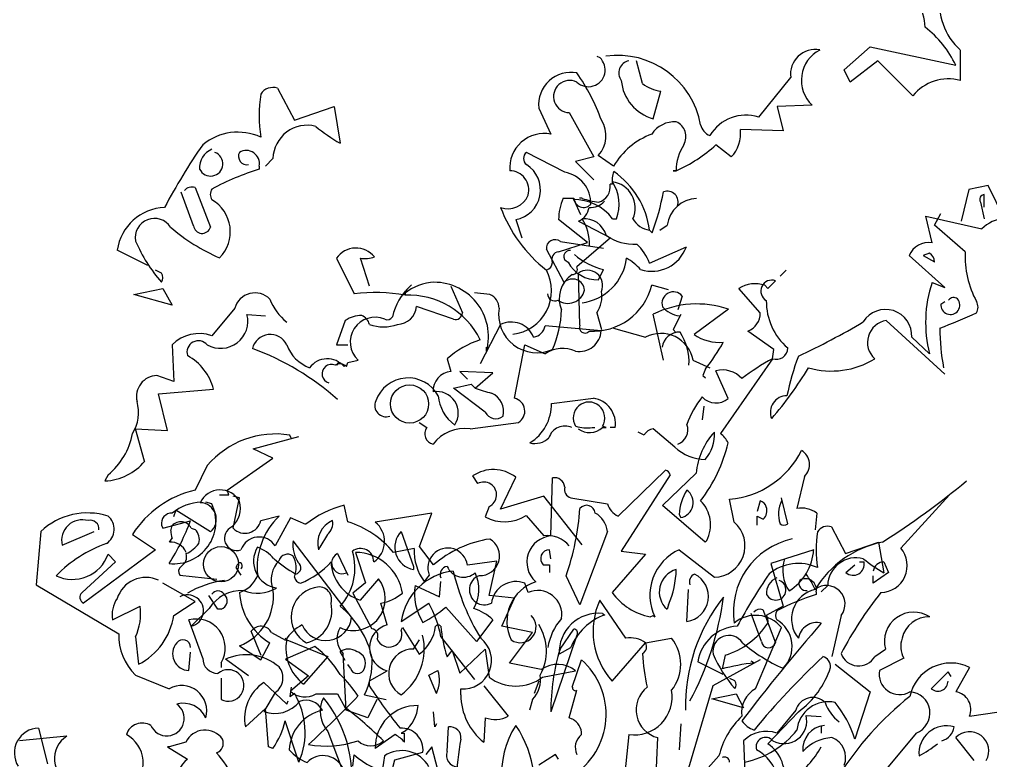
# Model space of a CAD drawing. Header units: millimetres. Extents: x 0 to 25200, y 0 to 17820.
# Drawn here: x 7180 to 7712, y 3966 to 4371 of the extents above; entities that cross this region are included whole.
import ezdxf

# ---------------------------------------------------------------- set-up
doc = ezdxf.new("R2010")
doc.units = ezdxf.units.MM
doc.header["$LTSCALE"] = 100
doc.header["$MEASUREMENT"] = 0
doc.layers.add('CO-TREE', color=251, linetype='Continuous')

# ---------------------------------------------------------------- blocks, each defined once
blk = doc.blocks.new('T-132')
at = {"layer": 'CO-TREE'}
for p, q in [((337.09, 1456.28), (351.31, 1468.83)), ((351.31, 1468.83), (398.16, 1458.79)), ((201.59, 1463.81), (203.26, 1462.97)), ((400.67, 1467.15), (400.67, 1450.43)), ((226.68, 1448.75), (223.34, 1461.3)), ((355.5, 1461.3), (340.44, 1449.59)), ((374.74, 1442.06), (355.5, 1461.3)), ((290.25, 1430.35), (307.82, 1452.1)), ((340.44, 1449.59), (337.09, 1456.28)), ((26.77, 1446.24), (35.97, 1428.68)), ((232.54, 1429.51), (236.72, 1444.57)), ((35.97, 1428.68), (57.72, 1436.21)), ((57.72, 1436.21), (61.06, 1416.13)), ((319.53, 1437.04), (300.29, 1436.21)), ((300.29, 1436.21), (303.64, 1422.82)), ((169.8, 1435.37), (176.49, 1421.15)), ((186.53, 1432.86), (199.91, 1408.6)), ((303.64, 1422.82), (280.21, 1423.66)), ((275.2, 1408.6), (266.83, 1415.29)), ((184.02, 1400.24), (163.11, 1411.11)), ((210.79, 1403.58), (202.42, 1409.44)), ((24.26, 1407.77), (20.08, 1403.58)), ((199.91, 1408.6), (189.88, 1406.09)), ((189.88, 1406.09), (199.91, 1396.06)), ((16.73, 1403.58), (16.73, 1401.91)), ((245.08, 1401.07), (243.41, 1401.07)), ((243.41, 1401.07), (245.08, 1401.07)), ((210.24, 1393.63), (208.84, 1393.63)), ((-19.24, 1370.96), (-25.93, 1389.36)), ((-18.4, 1391.87), (-10.04, 1370.13)), ((405.41, 1390.84), (401.23, 1373.41)), ((415.87, 1392.93), (405.41, 1390.84)), ((424.93, 1374.81), (415.87, 1392.93)), ((183.19, 1386.02), (189.04, 1386.02)), ((189.33, 1384.57), (188.63, 1385.26)), ((192.81, 1376.9), (189.33, 1384.57)), ((193.51, 1385.96), (192.11, 1385.96)), ((411.68, 1383.87), (413.78, 1374.81)), ((413.78, 1381.08), (413.78, 1388.05)), ((386.59, 1371.32), (390.08, 1377.59)), ((157.25, 1374.31), (160.6, 1364.27)), ((196.57, 1361.76), (180.68, 1374.31)), ((191.55, 1373.47), (209.12, 1364.27)), ((210.24, 1374.81), (212.33, 1374.81)), ((385.2, 1361.56), (381.71, 1376.2)), ((381.71, 1376.2), (412.38, 1369.23)), ((231.85, 1367.14), (230.45, 1368.53)), ((236.03, 1368.53), (240.21, 1371.32)), ((403.32, 1356.68), (386.59, 1371.32)), ((180.68, 1356.74), (196.57, 1361.76)), ((181.66, 1362.26), (205.36, 1358.77)), ((209.12, 1364.27), (190.71, 1348.38)), ((-44.33, 1349.21), (-61.06, 1357.58)), ((183.75, 1339.95), (173.99, 1358.08)), ((230.45, 1350.41), (250.67, 1359.47)), ((58.98, 1353.2), (68.74, 1333.68)), ((77.1, 1337.86), (72.22, 1353.2)), ((392.17, 1337.17), (372.65, 1354.59)), ((383.8, 1355.99), (380.32, 1354.59)), ((380.32, 1354.59), (386.59, 1351.11)), ((-36.8, 1345.03), (-40.15, 1346.7)), ((202.57, 1341.35), (205.36, 1346.92)), ((305.31, 1346.7), (301.96, 1343.36)), ((192.39, 1316.59), (191.55, 1345.03)), ((295.27, 1336.67), (299.45, 1340.85)), ((-51.86, 1333.32), (-35.97, 1336.67)), ((-35.97, 1336.67), (-30.95, 1327.47)), ((96.62, 1335.07), (94.53, 1332.29)), ((96.62, 1335.07), (96.62, 1332.98)), ((96.62, 1332.98), (96.62, 1335.07)), ((99.41, 1337.86), (100.1, 1338.56)), ((121.71, 1337.86), (127.98, 1323.22)), ((240.9, 1335.83), (231.7, 1338.34)), ((291.09, 1323.28), (279.38, 1336.67)), ((293.6, 1338.34), (295.27, 1336.67)), ((385.2, 1339.95), (392.17, 1337.17)), ((-30.95, 1327.47), (-51.86, 1333.32)), ((143.04, 1333.32), (134.67, 1334.16)), ((248.43, 1332.48), (245.92, 1324.96)), ((3.35, 1325.79), (-9.2, 1310.74)), ((123.11, 1319.74), (102.89, 1326.71)), ((273.67, 1325.32), (254.85, 1311.37)), ((390.08, 1328.1), (392.17, 1329.5)), ((10.04, 1322.45), (20.08, 1321.61)), ((63.86, 1319.04), (58.98, 1305.8)), ((201.59, 1323.28), (204.1, 1314.08)), ((238.12, 1297.43), (232.54, 1322.53)), ((247.59, 1322.45), (243.41, 1314.08)), ((392.17, 1289.77), (360.1, 1319.04)), ((148.9, 1316.95), (137.74, 1295.34)), ((203.96, 1313.47), (173.29, 1316.25)), ((210.79, 1314.92), (228.35, 1309.9)), ((243.41, 1314.08), (245.08, 1312.41)), ((298.62, 1303.21), (284.4, 1313.25)), ((374.04, 1309.98), (383.8, 1300.92)), ((-30.95, 1305.72), (-30.11, 1285.64)), ((58.98, 1305.8), (65.25, 1305.8)), ((141.23, 1302.31), (141.23, 1304.4)), ((156.56, 1276.52), (162.14, 1305.8)), ((162.14, 1305.8), (173.29, 1300.92)), ((297.78, 1298.19), (298.62, 1303.21)), ((119.62, 1298.13), (121.71, 1291.16)), ((297.78, 1298.19), (269.34, 1257.2)), ((60.37, 1296.04), (58.98, 1294.65)), ((58.98, 1294.65), (60.37, 1296.04)), ((63.16, 1293.95), (63.86, 1294.65)), ((64.55, 1293.95), (65.25, 1296.04)), ((65.25, 1296.04), (70.83, 1297.43)), ((254.28, 1297.35), (263.49, 1293.17)), ((261.12, 1292.55), (259.73, 1289.07)), ((-30.11, 1285.64), (-39.31, 1288.99)), ((144.71, 1290.46), (126.59, 1291.16)), ((126.59, 1291.16), (130.77, 1286.98)), ((134.96, 1282.1), (144.71, 1290.46)), ((259.73, 1289.07), (261.12, 1287.68)), ((273.52, 1276.44), (266.83, 1291.5)), ((123.11, 1282.1), (132.86, 1284.19)), ((140.53, 1268.85), (123.11, 1282.1)), ((132.86, 1284.19), (134.96, 1282.1)), ((-38.48, 1278.95), (-8.36, 1281.46)), ((-33.46, 1258.88), (-38.48, 1278.95)), ((176.78, 1273.73), (199.78, 1276.52)), ((260.14, 1272.26), (259.3, 1264.73)), ((104.29, 1263.28), (108.47, 1260.49)), ((132.17, 1259.79), (158.66, 1263.28)), ((199.08, 1260.49), (200.48, 1260.49)), ((206.75, 1260.49), (204.66, 1261.19)), ((204.66, 1260.49), (206.75, 1260.49)), ((211.63, 1260.49), (208.84, 1260.49)), ((-46.01, 1242.15), (-51.02, 1259.71)), ((-51.02, 1259.71), (-33.46, 1258.88)), ((13.38, 1248.84), (38.48, 1255.53)), ((34.29, 1254.69), (33.46, 1256.37)), ((227.52, 1256.37), (224.17, 1258.04)), ((244.25, 1249.67), (232.54, 1259.71)), ((24.26, 1243.82), (13.38, 1248.84)), ((-11.71, 1239.64), (-18.4, 1226.25)), ((-0.84, 1226.25), (24.26, 1243.82)), ((-66.08, 1234.62), (-67.75, 1231.27)), ((133.56, 1234), (136.35, 1229.82)), ((213.3, 1212.03), (239.23, 1237.13)), ((241.74, 1234.62), (214.97, 1192.79)), ((237.56, 1217.89), (255.96, 1235.45)), ((148.9, 1215.88), (157.26, 1233.31)), ((176.49, 1201.16), (177.33, 1232.95)), ((315.35, 1233.78), (311.16, 1216.22)), ((-5.02, 1223.74), (0, 1223.74)), ((0, 1223.74), (-0.84, 1226.25)), ((394.81, 1223.74), (368.04, 1194.47)), ((-9.2, 1218.73), (-12.55, 1219.56)), ((5.86, 1222.07), (2.51, 1222.91)), ((2.51, 1205.34), (5.86, 1222.07)), ((65.25, 1208.91), (63.16, 1217.97)), ((172.6, 1222.85), (148.9, 1215.88)), ((193.51, 1196.36), (172.6, 1222.85)), ((187.37, 1222.07), (207.44, 1218.73)), ((276.87, 1208.69), (274.36, 1221.23)), ((291.09, 1220.4), (289.42, 1214.54)), ((306.15, 1207.85), (302.8, 1222.07)), ((-28.85, 1215.18), (-30.25, 1211.7)), ((-10.03, 1203.33), (-28.85, 1215.18)), ((111.25, 1213.71), (80.3, 1208.69)), ((104.56, 1195.3), (111.25, 1213.71)), ((142.62, 1217.27), (140.53, 1211.7)), ((260.98, 1197.81), (237.56, 1217.89)), ((246.76, 1212.87), (247.59, 1211.2)), ((322.04, 1213.71), (321.2, 1204.51)), ((-35.97, 1205.34), (-20.91, 1209.52)), ((27.6, 1212.03), (17.57, 1209.52)), ((33.88, 1211), (25.52, 1195.66)), ((42.25, 1207.51), (33.88, 1211)), ((162.84, 1212.39), (172.6, 1201.24)), ((289.42, 1207.01), (289.42, 1212.03)), ((289.42, 1212.03), (292.76, 1210.36)), ((-102.88, 1203.67), (-105.39, 1174.39)), ((-91.17, 1196.14), (-73.61, 1203.67)), ((-52.7, 1202), (-40.15, 1193.63)), ((-36.8, 1207.01), (-35.97, 1205.34)), ((-31.64, 1204.03), (-30.94, 1206.82)), ((-20.49, 1205.42), (-18.4, 1204.73)), ((94.52, 1203.67), (101.21, 1184.43)), ((207.44, 1203.67), (192.39, 1163.52)), ((330.13, 1206.12), (337.8, 1191.48)), ((-32.34, 1197.76), (-30.94, 1199.85)), ((67.34, 1156.63), (35.28, 1198.45)), ((54.1, 1201.94), (49.92, 1194.97)), ((261.81, 1198.65), (260.98, 1197.81)), ((337.8, 1191.48), (355.92, 1197.76)), ((355.92, 1197.76), (358.71, 1181.03)), ((-40.15, 1193.63), (-79.46, 1164.36)), ((49.92, 1194.97), (49.22, 1193.57)), ((59.67, 1191.48), (65.25, 1179.63)), ((69.43, 1192.18), (75.01, 1175.45)), ((101.5, 1194.27), (90.34, 1192.18)), ((112.09, 1185.27), (104.56, 1195.3)), ((176.49, 1188.61), (175.66, 1193.63)), ((214.97, 1192.79), (228.35, 1191.12)), ((246.76, 1193.63), (265.99, 1178.58)), ((320.37, 1193.63), (296.94, 1186.1)), ((-80.3, 1170.21), (-61.9, 1186.94)), ((-61.9, 1186.94), (-66.08, 1191.12)), ((146.81, 1187.3), (130.77, 1185.21)), ((142.62, 1168.48), (146.81, 1187.3)), ((228.35, 1191.12), (209.95, 1170.21)), ((296.94, 1186.1), (303.64, 1162.68)), ((345.46, 1186.94), (347.97, 1186.94)), ((358.84, 1186.94), (361.35, 1181.08)), ((3.91, 1183.81), (6.7, 1179.63)), ((101.21, 1184.43), (101.21, 1182.76)), ((172.31, 1185.27), (175.66, 1185.27)), ((175.66, 1185.27), (175.66, 1181.08)), ((337.93, 1181.08), (342.95, 1185.27)), ((361.35, 1181.08), (352.99, 1175.23)), ((-26.76, 1179.63), (-6.55, 1177.54)), ((75.01, 1175.45), (68.04, 1169.87)), ((81.97, 1177.74), (71.94, 1166.03)), ((109.86, 1179.63), (107.07, 1176.15)), ((115.44, 1167.78), (116.13, 1176.15)), ((192.39, 1163.52), (184.86, 1179.41)), ((352.99, 1175.23), (352.99, 1179.41)), ((-105.39, 1174.39), (-60.23, 1147.63)), ((-18.4, 1165.19), (-35.97, 1175.23)), ((102.19, 1174.06), (115.44, 1167.78)), ((163.95, 1170.21), (162.27, 1175.23)), ((250.94, 1154.32), (251.78, 1171.88)), ((321.77, 1170.57), (321.77, 1169.18)), ((328.04, 1174.06), (324.55, 1170.57)), ((-30.11, 1157.66), (-18.4, 1165.19)), ((-5.86, 1161.01), (-10.87, 1168.54)), ((68.04, 1169.87), (78.49, 1150.36)), ((156.56, 1167.09), (142.62, 1168.48)), ((149.59, 1151.75), (156.56, 1167.09)), ((217.48, 1145.12), (203.26, 1166.03)), ((-63.57, 1155.15), (-48.51, 1162.68)), ((-10.73, 1161.51), (-20.49, 1151.75)), ((-4.18, 1161.01), (-5.86, 1161.01)), ((86.86, 1152.45), (83.37, 1164.3)), ((94.52, 1154.32), (109.58, 1164.36)), ((135.65, 1143.39), (118.92, 1162.21)), ((240.9, 1163.52), (240.06, 1161.01)), ((292.49, 1160.81), (299.46, 1142.69)), ((303.64, 1162.68), (294.43, 1157.66)), ((-14.22, 1134.24), (-21.75, 1155.15)), ((144.71, 1155.24), (135.65, 1143.39)), ((204.66, 1158.72), (205.36, 1158.02)), ((205.36, 1158.02), (206.05, 1158.02)), ((230.86, 1156.83), (232.54, 1157.66)), ((232.54, 1157.66), (233.37, 1156.83)), ((291.79, 1143.39), (286.22, 1158.72)), ((335.42, 1157.66), (330.4, 1135.08)), ((17.85, 1135.72), (12.27, 1148.96)), ((94.53, 1149.66), (95.22, 1151.05)), ((95.22, 1151.05), (104.29, 1136.41)), ((166.32, 1148.26), (149.59, 1151.75)), ((181.51, 1139.26), (189.04, 1150.14)), ((288.58, 1117.51), (302.8, 1150.97)), ((-51.02, 1145.95), (-49.35, 1130.9)), ((23.43, 1148.26), (31.09, 1144.08)), ((31.79, 1144.28), (30.95, 1145.12)), ((30.95, 1145.12), (31.79, 1144.28)), ((31.79, 1144.28), (54.37, 1135.08)), ((101.21, 1139.26), (104.56, 1144.28)), ((116.27, 1145.95), (134.67, 1122.53)), ((153.78, 1131.54), (166.32, 1148.26)), ((190.71, 1146.79), (176.49, 1104.97)), ((228.35, 1142.61), (242.57, 1145.12)), ((5.86, 1140.93), (17.57, 1133.41)), ((17.57, 1133.41), (22.58, 1142.61)), ((47.13, 1140.6), (31.09, 1133.63)), ((119.62, 1135.02), (122.41, 1138.51)), ((122.41, 1138.51), (126.59, 1125.96)), ((126.59, 1125.96), (140.53, 1139.2)), ((140.53, 1139.2), (142.62, 1123.87)), ((187.23, 1139.9), (180.96, 1136.41)), ((209.95, 1121.7), (228.35, 1142.61)), ((353.82, 1135.08), (359.68, 1139.26)), ((-21.75, 1127.55), (-20.91, 1137.59)), ((10.88, 1124.57), (-1.67, 1133.63)), ((31.09, 1133.63), (43.64, 1124.57)), ((54.37, 1135.08), (40.99, 1120.02)), ((63.86, 1132.93), (61.07, 1137.81)), ((64.41, 1105.8), (62.73, 1136.75)), ((188.2, 1118.35), (193.22, 1133.41)), ((291.09, 1133.41), (265.16, 1119.19)), ((271.85, 1135.92), (270.18, 1128.39)), ((369.72, 1134.24), (356.33, 1127.55)), ((-4.18, 1131.73), (-4.18, 1129.22)), ((66.64, 1128.75), (65.25, 1130.84)), ((109.58, 1125.04), (114.6, 1127.55)), ((171.2, 1128.05), (153.78, 1131.54)), ((270.88, 1125.26), (256.94, 1132.23)), ((287.74, 1131.73), (286.07, 1132.57)), ((332.08, 1130.9), (351.31, 1115.84)), ((405.68, 1129.22), (398.16, 1115.84)), ((-51.02, 1125.04), (-32.62, 1117.51)), ((-4.18, 1123.37), (-4.18, 1111.66)), ((43.64, 1124.57), (33.88, 1116.2)), ((77.1, 1121.78), (86.86, 1127.35)), ((113.76, 1115), (109.58, 1125.04)), ((171.9, 1123.87), (190.02, 1127.35)), ((277.15, 1121.78), (274.37, 1123.17)), ((393.97, 1126.71), (384.77, 1117.51)), ((395.65, 1124.21), (393.97, 1126.71)), ((19.24, 1120.86), (31.79, 1109.15)), ((34.29, 1118.35), (33.46, 1113.33)), ((77.1, 1118.99), (77.1, 1121.78)), ((127.14, 1114.17), (127.14, 1117.51)), ((139.69, 1119.19), (153.07, 1102.46)), ((169.8, 1121.7), (167.29, 1115)), ((265.16, 1119.19), (251.78, 1074.02)), ((25.52, 1115.5), (19.24, 1105.05)), ((33.46, 1113.33), (35.97, 1115)), ((47.82, 1114.81), (59.67, 1114.81)), ((59.67, 1114.81), (63.86, 1107.14)), ((74.45, 1114.17), (86.16, 1111.66)), ((81.14, 1111.66), (76.12, 1101.62)), ((166.46, 1111.66), (164.78, 1105.8)), ((186.53, 1101.62), (190.71, 1116.68)), ((264.61, 1112.02), (277.85, 1114.81)), ((282.03, 1107.14), (264.61, 1112.02)), ((277.85, 1114.81), (282.03, 1107.14)), ((351.31, 1115.84), (342.95, 1089.91)), ((20.08, 1106.64), (9.2, 1096.6)), ((21.75, 1085.73), (20.08, 1106.64)), ((31.79, 1109.15), (32.62, 1110.82)), ((405.68, 1102.46), (439.14, 1107.48)), ((76.12, 1101.62), (64.41, 1105.8)), ((112.92, 1096.6), (112.09, 1104.97)), ((140.53, 1101.62), (139.69, 1088.24)), ((188.2, 1100.78), (186.53, 1101.62)), ((312, 1104.97), (295.27, 1087.4)), ((310.61, 1105.74), (300.16, 1093.2)), ((316.19, 1102.96), (324.55, 1102.26)), ((-104.13, 1095.99), (-99.25, 1076.47)), ((38.48, 1077.36), (30.95, 1099.95)), ((113.76, 1098.27), (112.92, 1096.6)), ((119.61, 1083.22), (120.45, 1096.6)), ((247.59, 1098.27), (246.76, 1084.05)), ((324.55, 1097.44), (324.55, 1093.26)), ((-88.66, 1091.58), (-114.6, 1089.07)), ((54.37, 1094.09), (66.92, 1060.63)), ((91.17, 1092.42), (80.3, 1084.89)), ((96.19, 1094.09), (94.52, 1093.26)), ((94.52, 1093.26), (96.19, 1093.26)), ((96.19, 1093.26), (96.19, 1088.24)), ((219.15, 1092.42), (210.79, 1014.63)), ((232.54, 1038.05), (235.05, 1090.75)), ((376.41, 1093.26), (312, 1015.47)), ((408.19, 1078.2), (398.16, 1090.75)), ((-32.62, 1085.73), (-33.46, 1085.73)), ((-33.46, 1085.73), (-22.58, 1079.04)), ((-23.42, 1088.24), (-32.62, 1085.73)), ((24.26, 1084.89), (21.75, 1085.73)), ((111.25, 1085.73), (107.9, 1081.55)), ((114.6, 1073.18), (111.25, 1085.73)), ((282.03, 1089.02), (282.73, 1072.29)), ((68.04, 1075.07), (68.74, 1081.35)), ((91.04, 1078.56), (106.38, 1082.74)), ((179, 1081.55), (169.8, 1075.69)), ((180.68, 1079.04), (179, 1081.55)), ((243.41, 1053.11), (268.5, 1080.71)), ((88.95, 1070.89), (91.04, 1078.56))]:
    blk.add_line(p, q, dxfattribs=at)
for centre, radius in [((99.06, 1273.39), 10.46), ((-4.18, 1185.69), 9.62)]:
    blk.add_circle(centre, radius, dxfattribs=at)
for centre, radius, start, end in [((339.27, 1476.27), 42.3, 4.652, 43.9571), ((423.04, 1492.4), 33.73, 170.2636, 228.4544), ((345.87, 1434.11), 57.81, 25.2679, 52.0517), ((197.01, 1456.25), 9.17, 226.6103, 47.0849), ((212.92, 1417.96), 46.28, 10.2175, 97.8377), ((321.15, 1453.94), 13.46, 79.0517, 187.8519), ((332.19, 1450.63), 18.57, 117.1532, 227.0325), ((220.55, 1454.52), 6.92, 101.6431, 216.2819), ((187.45, 1437.17), 17.74, 79.3889, 185.8392), ((100.8, 1391.78), 109.69, 19.6559, 34.9433), ((24.26, 1438.82), 7.84, 71.3245, 148.6417), ((186.76, 1441.69), 8.83, 63.4125, 268.515), ((238.96, 1452.75), 24.1, 185.523, 254.5375), ((239.49, 1465.37), 20.98, 232.3629, 262.3974), ((393.97, 1426.79), 24.56, 74.1898, 141.5676), ((97.45, 1431.19), 80.74, 171.6603, 188.3397), ((283.14, 1408.6), 22.88, 71.8975, 149.2146), ((42.96, 1407.23), 18.71, 75.3881, 178.3517), ((191.16, 1420.11), 15.52, 316.5508, 33.5097), ((244.25, 1412.78), 15.08, 86.8202, 146.3099), ((241.47, 1419.67), 8.94, 330.7089, 66.161), ((266.83, 1428.26), 8.62, 194.0378, 247.1648), ((5.04, 1391.76), 30.41, 65.6901, 129.3016), ((108.44, 1499.38), 95.79, 230.6282, 240.3547), ((172.93, 1402.42), 19.06, 79.212, 184.0551), ((246.42, 1382.39), 41.46, 110.8007, 149.2599), ((262.47, 1421.21), 17.91, 315.2717, 7.8584), ((274.75, 1215.57), 351.28, 145.3494, 151.9046), ((212.38, 1474.83), 80.69, 293.9123, 312.4447), ((270.67, 1401.27), 25.59, 146.7737, 180.4472), ((-5.11, 1402.77), 10.82, 112.2343, 184.5507), ((-9.88, 1404.84), 6.69, 205.9859, 69.4668), ((10.04, 1409.02), 4.68, 153.4356, 280.3042), ((9.62, 1404.93), 7.24, 349.2674, 121.3423), ((165.62, 1407.77), 4.18, 126.8699, 233.1301), ((154.29, 1390.51), 16.47, 280.3865, 57.6064), ((59.75, 1262.98), 145.44, 107.2037, 118.2982), ((153.91, 1390.62), 10.46, 343.7398, 90), ((181.13, 1383.36), 17.13, 357.7027, 80.2793), ((221.04, 1396.07), 11.08, 155.8545, 192.7243), ((184.41, 1362.48), 46.44, 7.4912, 55.1662), ((200.27, 1392.24), 8.68, 285.3317, 9.1978), ((191.07, 1382.82), 22.72, 339.3427, 32.4696), ((208.23, 1380.73), 14.43, 335.7565, 82.0167), ((-20.08, 1386.64), 5.49, 72.2565, 139.6343), ((-4.6, 1388.11), 5.45, 147.529, 212.471), ((112.27, 1412.81), 128, 339.0983, 349.4844), ((240.26, 1383.92), 5.93, 338.825, 111.175), ((-19.3, 1367.68), 20.2, 314.9955, 59.9962), ((153.07, 1391.87), 11.65, 248.9638, 338.9611), ((211.21, 1373.89), 30.54, 156.5959, 179.2146), ((189.21, 1358.91), 26.36, 37.0878, 91.2702), ((194.35, 1386.28), 5.31, 182.8509, 317.1829), ((207.24, 1424.79), 41.19, 250.5235, 263.4873), ((198.36, 1390.74), 9.79, 264.3947, 319.2081), ((256.91, 1369.13), 16.84, 92.2727, 172.5222), ((414.12, 1385.26), 2.81, 97.1261, 209.7438), ((-33.83, 1353.5), 27.53, 92.702, 171.4763), ((222.24, 1408.34), 78.28, 200.4427, 231.9437), ((187.83, 1382.4), 9.67, 292.5877, 351.6623), ((-40.65, 1364.44), 10.53, 32.6813, 190.06), ((194.61, 1362.21), 12.64, 16.2201, 95.0192), ((170.53, 1360.33), 27.16, 359.6668, 32.224), ((232.19, 1380.73), 12.32, 208.7414, 261.8683), ((425.86, 1355.81), 19.02, 92.8026, 135.1224), ((38.55, 1452.88), 108.61, 229.6392, 246.35), ((-14.55, 1371.48), 4.71, 186.3403, 343.2708), ((29.05, 1397.25), 87.25, 203.3987, 220.9927), ((178.65, 1358.65), 4.7, 50.2263, 186.9946), ((221.98, 1386.82), 26, 234.1602, 273.3194), ((383.3, 1350.19), 11.53, 80.5456, 157.5636), ((69.69, 1345.69), 13.08, 38.821, 144.9973), ((181.2, 1352.56), 4.21, 97.125, 203.3852), ((186.78, 1354.19), 3.22, 81.8703, 253.0721), ((206.05, 1341.7), 25.91, 19.6553, 47.7248), ((231.59, 1366.25), 20.24, 252.6918, 340.4383), ((454.46, 1354.17), 51.21, 177.1858, 208.8034), ((74.66, 1368.88), 15.87, 261.1596, 289.2292), ((172.87, 1351.03), 4.46, 284.4708, 358.2096), ((202.01, 1359.61), 18.27, 207.739, 271.7482), ((214.49, 1383.98), 38.16, 228.7415, 256.1529), ((190.02, 1356.68), 28.1, 277.1264, 352.8736), ((202.91, 1327.05), 30.14, 41.2499, 60.1713), ((381.13, 1351.22), 5.46, 358.7818, 60.708), ((152.85, 1335.39), 23.97, 276.5329, 28.1752), ((188.06, 1347.12), 2.93, 272.7274, 25.3451), ((196.45, 1338.29), 8.33, 336.6673, 126.0131), ((-40.15, 1342.52), 4.18, 323.1306, 36.8694), ((196.42, 1331.18), 15.39, 122.2827, 203.8623), ((188.33, 1335.2), 6.6, 5.0042, 133.8837), ((297.47, 1335.17), 6.02, 70.7533, 239.6964), ((120.92, 1314.1), 32.05, 132.1581, 167.329), ((114.04, 1312.07), 28.1, 97.1251, 133.9949), ((112.52, 1310.24), 29.78, 344.5649, 93.7824), ((185.72, 1337.88), 9.42, 234.6449, 347.064), ((199.35, 1346.57), 33.38, 266.6604, 345.726), ((189.18, 1332.07), 15.2, 324.7079, 11.1025), ((288.3, 1322.14), 17.05, 71.8815, 121.5381), ((451.51, 1318.04), 69.84, 161.7154, 194.1937), ((14.43, 1322.7), 11.5, 44.8325, 164.4092), ((49.14, 1340.64), 28.32, 200.3095, 232.1981), ((80.36, 1240.85), 93.55, 79.9952, 97.1406), ((98.3, 1288.96), 44.05, 26.454, 92.1914), ((140.11, 1325.93), 7.95, 358.9964, 68.3838), ((178.52, 1333.61), 3.83, 178.9595, 297.0297), ((243.58, 1328.46), 6.3, 39.7349, 196.8666), ((328.05, 1329.54), 33.61, 179.2662, 229.3429), ((395.2, 1327.56), 5.16, 173.9046, 40.3008), ((397.02, 1328.33), 3.33, 50.404, 145.8562), ((92.17, 1327.71), 10.76, 271.3927, 354.6575), ((168.83, 1322.45), 21.04, 170.8664, 293.8384), ((120.03, 1327.88), 62.39, 336.7012, 357.3096), ((256.48, 1274.19), 53.94, 71.4154, 116.3417), ((248.97, 1336.61), 15.16, 221.1654, 261.6137), ((359.74, 1310.82), 14.32, 356.6422, 148.3067), ((403.67, 1326.36), 6.7, 332.1037, 27.8963), ((-4.43, 1318.75), 14.93, 240.8064, 14.3308), ((72.57, 1306.84), 14.99, 88.6678, 125.5376), ((80.1, 1307.3), 13.54, 66.6587, 226.7915), ((69.86, 1314.98), 7.51, 15.2565, 65.9461), ((86.86, 1322.53), 3.12, 243.4363, 333.4336), ((124.19, 1323.38), 3.8, 253.4135, 357.6619), ((280.37, 1323.18), 10.72, 292.0612, 0.5586), ((361.86, 1307.12), 12.05, 98.3779, 228.2236), ((227.99, 1733.49), 448.66, 291.0824, 293.8764), ((84.77, 1337.34), 21.78, 249.3914, 290.6086), ((154.66, 1304.9), 13.36, 22.3673, 115.5577), ((165.97, 1317.3), 7.39, 278.1306, 351.8694), ((195.12, 1315.26), 3.04, 154.0759, 318.544), ((129.01, 1688.17), 429.57, 295.2138, 300.5808), ((520.12, 1316.61), 130.75, 180.7655, 190.2895), ((-16.17, 1291.29), 20.66, 70.2965, 135.6927), ((22.76, 1301.32), 10.08, 26.3599, 166.3205), ((155.55, 1256.78), 54.78, 108.9719, 130.9913), ((192.09, 1314.01), 11.88, 259.9562, 357.3634), ((236.78, 1294.24), 17.78, 10.0933, 118.2647), ((246.86, 1303.26), 9.51, 88.0915, 173.1111), ((222.44, 1296.39), 29.68, 356.6336, 33.5034), ((268.71, 1331.7), 24.6, 235.6994, 275.0589), ((-16.56, 1301.69), 6.3, 39.7349, 196.8666), ((-36.58, 1167.66), 144.79, 48.3361, 69.9882), ((51.48, 1312.94), 20.95, 199.9433, 250.0567), ((182.97, 1285.82), 17.94, 66.8673, 122.66), ((183.38, 1354.96), 99.69, 321.2477, 331.3721), ((299.94, 1304.01), 6.21, 249.6882, 0.2958), ((-36.09, 1274.73), 28.53, 13.6426, 61.7459), ((54.03, 1286.07), 12.06, 40.7812, 143.461), ((366.65, 1173.94), 142.06, 118.9969, 127.0508), ((449.38, 1247.93), 146.74, 159.4137, 168.2079), ((330.24, 1336.33), 44.9, 253.6319, 301.7018), ((56.32, 1289.84), 5.19, 67.8569, 252.8355), ((60.93, 1289.95), 5.39, 47.8227, 119.4969), ((134.19, 1404.94), 214.73, 319.4582, 328.6575), ((-39.01, 1277.49), 11.5, 91.5107, 193.6786), ((98.28, 1268.92), 18.75, 28.6577, 160.676), ((122.72, 1280.43), 10.77, 95.3627, 182.2655), ((270.6, 1278.03), 13.98, 41.6058, 105.6151), ((171.55, 1384.92), 109.14, 250.4078, 255.3868), ((113.99, 1268.41), 11.78, 326.3773, 99.9797), ((136.82, 1279.82), 22.16, 184.9262, 234.0255), ((139.49, 1269.2), 11.08, 347.2771, 65.853), ((154.96, 1269.48), 7.22, 300.7741, 77.1712), ((197.74, 1262.62), 14.06, 351.3005, 81.6379), ((299.04, 1245.35), 50.98, 141.219, 160.6718), ((266.84, 1284.09), 10.16, 222.1163, 311.1508), ((305.68, 1268.89), 9.03, 89.6849, 202.935), ((-70.96, 1268.77), 21.62, 327.6427, 16.0971), ((86.2, 1272.58), 6.17, 155.551, 289.4699), ((151.86, 1273.34), 24.92, 301.6232, 0.8972), ((197.34, 1265.79), 8.65, 327.8275, 212.1725), ((146.24, 1271.69), 6.38, 206.4234, 309.3871), ((113.12, 1257.08), 5.77, 143.7181, 258.3569), ((184.1, 1252.21), 9.12, 65.1486, 162.7763), ((196.3, 1283.49), 23.17, 254.292, 276.9106), ((197.63, 1267.97), 10.27, 232.777, 313.2486), ((242.99, 1259.29), 8.47, 290.2262, 20.2235), ((-90.04, 1264.07), 37.97, 309.1252, 349.5735), ((25.69, 1208.01), 48.98, 80.8709, 139.7754), ((129.18, 1238.41), 21.59, 82.0367, 142.9222), ((233.37, 1253.02), 6.74, 97.1266, 150.2535), ((294.23, 1231.97), 38.43, 137.2791, 174.796), ((245.5, 1256.51), 20.55, 318.8514, 4.2787), ((258.88, 1244.24), 16.66, 28.4962, 51.1149), ((167.72, 1262.67), 10.91, 255.1866, 314.6762), ((192.1, 1271.29), 83.63, 322.5157, 346.792), ((261.98, 1269.75), 26.79, 228.546, 267.8512), ((270.39, 1269.32), 48.25, 274.7183, 333.7798), ((309, 1240.24), 9.06, 314.4742, 58.9454), ((-68.77, 1260.49), 29.24, 271.992, 321.1381), ((144.93, 1217.24), 20.25, 52.4861, 124.1445), ((238.81, 1234.2), 2.96, 8.1306, 81.8694), ((139.7, 1223.65), 7.02, 294.6288, 118.5013), ((178.39, 1227.39), 5.65, 5.404, 100.8562), ((123.31, 1568.88), 439.06, 302.3131, 309.7417), ((-5.55, 1171.71), 56.04, 103.2605, 147.2844), ((-4.63, 1214.22), 12.13, 28.8, 154.8953), ((188.62, 1226.67), 4.77, 164.7462, 254.7435), ((272.45, 1212.19), 25.7, 146.8149, 178.4771), ((246.04, 1219.44), 8.39, 280.67, 54.2724), ((-29.96, 1208.91), 22.96, 263.3361, 25.3111), ((-14.22, 1192.79), 26.78, 91.79, 128.6598), ((-15.88, 1210.28), 9.09, 310.1038, 88.2542), ((-7.71, 1216.58), 14.15, 312.3377, 14.2638), ((76.93, 1164.29), 55.42, 104.3871, 128.743), ((196.03, 1213.17), 4.75, 6.4996, 140.1019), ((217.62, 1221.72), 10.61, 196.411, 245.9609), ((245.28, 1207.24), 18.63, 332.5422, 44.9502), ((289.83, 1215.8), 4.77, 15.2552, 74.7448), ((317.78, 1213.1), 16.67, 154.0207, 198.3512), ((-77.28, 1176.15), 37.59, 72.6694, 132.9391), ((-31.05, 1207.88), 5.82, 89.0512, 188.577), ((48.63, 1226.45), 144.12, 340.9511, 355.9286), ((194.06, 1202), 13.49, 7.1266, 60.2535), ((288.58, 1214.96), 6.22, 312.2748, 19.6527), ((313.67, 1202.27), 14.17, 53.8081, 100.2027), ((-80.19, 1198.71), 11.29, 73.3617, 193.1669), ((-75.66, 1205.11), 4.6, 352.511, 106.2864), ((-72.17, 1204.82), 9.44, 303.8034, 49.8369), ((-125.91, 1247.39), 111.62, 326.6986, 340.1713), ((-26.2, 1202.49), 6.42, 27.2018, 137.6089), ((8.91, 1211.49), 8.87, 223.8252, 347.223), ((54.37, 1184.01), 38.75, 133.6897, 186.8166), ((62.4, 1197.12), 13.65, 113.8393, 195.0408), ((48.78, 1208.21), 8.22, 310.2721, 9.7617), ((48.77, 1157.01), 54.45, 40.2336, 72.3863), ((71.82, 1198.12), 13.55, 304.3432, 51.2516), ((151.11, 1230.32), 21.42, 240.4002, 303.1796), ((265.61, 1195.73), 17.16, 271.2751, 49.0145), ((304.05, 1209.94), 2.96, 225.0013, 314.9987), ((-20.84, 1203.68), 10.81, 178.153, 200.7717), ((-23.74, 1199.15), 7.72, 344.292, 46.2182), ((4.43, 1199.91), 6.73, 112.8334, 289.6676), ((103.4, 1194.98), 12.42, 135.642, 259.8474), ((389.03, 1193.57), 67.28, 171.6603, 188.3397), ((328.04, 1199.93), 6.53, 71.3245, 148.6417), ((-42.24, 1127.72), 73.52, 109.6143, 135.3281), ((-31.62, 1188.77), 9.02, 22.2343, 94.5507), ((-30.94, 1208.21), 18.4, 294.625, 322.6946), ((16.62, 1190), 10.55, 32.5018, 160.1785), ((52.97, 1196.36), 17.81, 173.2588, 213.2223), ((152.03, 1139.13), 61.02, 98.472, 130.8817), ((137.54, 1190.2), 10.79, 268.1103, 59.3693), ((177.67, 1186.83), 14.38, 94.7017, 228.4284), ((174.59, 1186.02), 15.35, 38.9181, 97.4791), ((317.06, 1159.7), 40.67, 101.9243, 188.7939), ((369.03, 1143.08), 55.83, 101.3892, 148.9437), ((-29.03, 1189.74), 6.01, 299.54, 16.8572), ((28.42, 1187.3), 14.8, 148.806, 261.4237), ((7.74, 1173.71), 22.72, 41.2701, 69.3396), ((62.11, 1186.25), 5.77, 115.0169, 295.0169), ((38.06, 1183.59), 31.09, 317.7264, 17.216), ((72.2, 1187.05), 7.26, 359.1004, 127.7695), ((69.02, 1165.64), 26.54, 9.1773, 89.112), ((131.47, 1193.57), 29.98, 178.6678, 215.5376), ((119.99, 1183.65), 10.9, 8.1977, 201.6651), ((175.75, 1188.74), 4.89, 91.0326, 225.3646), ((258.1, 1168.67), 27.42, 114.4463, 205.5875), ((291.28, 1195.61), 29.15, 302.5855, 356.1131), ((356.94, 1184.88), 14.67, 270.9018, 40.8071), ((-85.57, 1198.06), 20.69, 244.3677, 340.3925), ((9.14, 1182.07), 5.51, 124.6952, 161.565), ((5.48, 1184.69), 1.99, 307.8756, 74.7443), ((38.21, 1177.24), 14.95, 135.2072, 201.0154), ((71.44, 1242.16), 70.93, 228.9142, 240.6506), ((32.32, 1186.16), 4.99, 55.7393, 161.1306), ((23.31, 1183.56), 13.61, 338.5262, 29.645), ((36.02, 1183.76), 3.5, 280.67, 54.2724), ((22.79, 1216.64), 44.58, 291.7519, 318.2321), ((79.06, 1187.94), 23.04, 182.487, 251.9827), ((312.03, 1160.72), 25.35, 65.6901, 129.3016), ((322.97, 1182.29), 19.55, 161.1347, 215.1255), ((343.62, 1173.61), 15.59, 75.3881, 178.3517), ((341.92, 1185.78), 6.16, 229.6973, 10.8156), ((398.19, 1250.4), 79.82, 230.6282, 240.3547), ((358.74, 1181.14), 5.8, 88.9689, 172.2337), ((-23.97, 1181.72), 3.49, 126.8712, 216.8686), ((126.42, 1149.9), 32.21, 96.1744, 172.1154), ((120.39, 1179.98), 4.6, 99.6055, 202.2853), ((128.52, 1188.21), 9.64, 202.5676, 311.8238), ((247.82, 1211.52), 128.32, 193.3356, 211.1625), ((116.28, 1171.92), 20.77, 329.915, 25.9942), ((248.53, 1170.51), 12.73, 105.7327, 228.2781), ((195.25, 1183.52), 49.84, 336.3445, 359.1259), ((-45.42, 1162.1), 16.35, 64.8778, 163.0472), ((6.09, 1119.53), 57.94, 98.392, 119.6593), ((0.69, 1185.92), 16.54, 288.2063, 336.8146), ((40.57, 1179.83), 4.77, 195.2552, 254.7448), ((68.31, 1166.86), 17.47, 245.4974, 38.5051), ((140.08, 1171.69), 8.25, 110.5963, 297.3287), ((157.29, 1162.66), 13.52, 68.3549, 172.8035), ((175.09, 1154.42), 22.73, 107.8287, 206.504), ((249.04, 1167.93), 13.74, 277.9406, 63.7347), ((256.79, 1176.07), 4.5, 111.8028, 201.8001), ((536.78, 1013.89), 292.73, 145.3494, 151.9046), ((303.57, 1169.89), 9.02, 112.2343, 184.5507), ((299.59, 1171.62), 5.58, 205.9859, 69.4668), ((316.19, 1175.1), 3.9, 153.4356, 280.3042), ((315.84, 1171.69), 6.03, 349.2674, 121.3423), ((285.23, 1155.99), 39.32, 23.839, 38.0886), ((-77.93, 1167.56), 3.55, 131.8213, 244.4389), ((7.41, 1149.55), 21.73, 88.2106, 146.6045), ((-5.86, 1166.86), 4.18, 36.8699, 143.1301), ((-4.56, 1168.08), 29.07, 291.0019, 7.5271), ((40.76, 1172.49), 34.98, 183.7441, 238.6927), ((15.69, 1191.04), 21.18, 248.9923, 299.8051), ((50.48, 1156.87), 16.26, 102.9109, 241.2748), ((49.44, 1166.34), 6.89, 343.2865, 112.1661), ((129.55, 1169.18), 27.79, 169.8881, 213.4906), ((169.22, 1158.02), 13.29, 351.2326, 113.3789), ((237.51, 1190.24), 34.07, 216.0114, 258.7501), ((324.89, 1155.65), 16.64, 102.7894, 219.2698), ((327.42, 1163.88), 10.13, 322.1535, 127.8465), ((521.03, 1039.9), 209.36, 141.5074, 152.4449), ((-48.65, 1158.08), 15.2, 144.7079, 191.1025), ((-22.48, 1160.21), 8.69, 283.2635, 119.4777), ((-5.72, 1165.67), 4.9, 288.2298, 49.1503), ((77.75, 1191.63), 27.91, 281.6316, 308.7706), ((240.48, 1148.97), 40.94, 155.3822, 221.785), ((346.76, 1107.63), 96.68, 141.5838, 181.0824), ((102.37, 1190.85), 170.23, 331.9587, 352.1855), ((357.61, 1053.4), 121.2, 107.2037, 118.2982), ((-77.65, 1158.5), 29.44, 334.7711, 8.1674), ((38.19, 1160.35), 18.3, 284.1451, 12.6399), ((29.12, 1123.31), 50.7, 12.4531, 50.9497), ((74.65, 1215.02), 68.91, 297.4087, 309.9715), ((56.04, 1134.47), 61.32, 10.7951, 29.1711), ((124.85, 1133.97), 29.1, 46.9431, 71.1294), ((291.09, 1156.45), 4.57, 72.2565, 139.6343), ((303.99, 1157.67), 4.54, 147.529, 212.471), ((375.15, 1143.42), 16.02, 56.7645, 195.0549), ((-65.37, 1162.71), 35.62, 296.7299, 351.8567), ((-17.7, 1139.89), 15.79, 328.8874, 104.8524), ((53.2, 1158.12), 14.22, 203.4995, 353.9928), ((159.71, 1151.36), 8.64, 234.9513, 46.8609), ((204.59, 1135.73), 30.09, 137.6631, 171.6446), ((202.52, 1137.25), 21.58, 84.32, 182.2086), ((217.5, 1127.31), 32.78, 110.4333, 157.4048), ((288.58, 1139.26), 18.42, 39.4738, 129.4711), ((290.67, 1154.74), 4.77, 344.7465, 37.8734), ((291.74, 1140.65), 16.84, 314.9955, 59.9962), ((383.24, 1142.19), 14.65, 87.2742, 168.4757), ((17.64, 1145.24), 6.53, 27.6245, 145.2228), ((51.1, 1131.5), 23.63, 117.5856, 147.8332), ((70.65, 1144.89), 11.35, 147.6174, 225.8022), ((90.02, 1139.9), 12.94, 104.1438, 255.8562), ((77.8, 1146.52), 3.9, 333.4349, 79.6952), ((87.83, 1147.42), 7.06, 201.9607, 18.489), ((91.22, 1154.48), 22.29, 305.8697, 352.9719), ((114.74, 1150.7), 1.74, 36.8699, 143.1301), ((191.2, 1158.66), 75.38, 185.2603, 198.2763), ((146.75, 1138.13), 27.24, 331.2815, 32.1899), ((189.04, 1148.04), 2.09, 323.1307, 89.9994), ((279.63, 1128.83), 22.94, 92.702, 171.4763), ((259.72, 1176.49), 42.34, 286.6457, 327.0941), ((1177.94, 415.66), 1128.12, 139.15425, 142.65803), ((322.22, 1143.38), 10.36, 77.0064, 170.3737), ((-30.25, 1146.67), 29.99, 178.1782, 226.1545), ((-25.06, 1140.21), 4.15, 358.424, 144.7061), ((56.01, 1139.59), 24.67, 169.049, 232.4955), ((75.36, 1139.46), 31.73, 307.1433, 13.363), ((128.54, 1132.91), 15.46, 264.8293, 52.1678), ((219.99, 1131.17), 14.17, 53.8081, 100.2027), ((224.94, 1130.9), 22.65, 321.1205, 38.8795), ((273.95, 1137.95), 8.78, 32.6813, 190.06), ((380.75, 1140.56), 12.71, 158.9923, 209.8051), ((-21.63, 1136.62), 9.07, 138.6509, 269.2741), ((16.28, 1098.55), 52.15, 30.812, 53.7354), ((65.6, 1131.19), 8.02, 55.6204, 124.3796), ((100.97, 1125.89), 13.38, 88.9615, 241.1756), ((286.25, 1106.42), 109.77, 162.5906, 180.7581), ((224.59, 1140.52), 4.31, 299.0559, 29.0533), ((339.95, 1211.65), 90.51, 229.6392, 246.35), ((295.7, 1143.82), 3.93, 186.3403, 343.2708), ((-5.86, 1134.24), 8.36, 180.0013, 269.9987), ((9.72, 1108.8), 27.31, 49.0929, 114.6469), ((68.44, 1131.54), 6.5, 334.5813, 74.969), ((35.27, 1132.8), 43.38, 334.5605, 1.9029), ((166.8, 1103.51), 39.9, 302.4455, 48.5266), ((330.84, 1141.58), 104.27, 182.6559, 192.8745), ((332.04, 1165.29), 72.71, 203.3987, 220.9927), ((634.51, 807.55), 450.37, 133.3447, 140.3506), ((323.87, 1129.58), 5.71, 356.4453, 74.6301), ((345.01, 1140.16), 10.18, 199.5808, 330.0304), ((-0.24, 1119.33), 8.63, 242.7802, 130.6395), ((20.21, 1123.43), 9.54, 303.8075, 39.131), ((70.48, 1129.79), 3.97, 195.2553, 344.7447), ((98.78, 1122.3), 16.67, 334.0207, 18.3512), ((180.15, 1115.21), 15.65, 50.8963, 124.8615), ((310.19, 966.1), 167.15, 97.7181, 103.8505), ((284.27, 1143.53), 47.5, 305.7133, 342.4672), ((367.41, 1125.57), 11.25, 169.8601, 300.1558), ((395.53, 1108.64), 22.95, 63.7374, 168.2114), ((13.53, 1076.17), 68.34, 33.0237, 45.9212), ((157.26, 1143.39), 24.4, 233.1306, 306.8694), ((155.16, 1122.53), 15.68, 316.0825, 9.2095), ((-25.86, 1105.43), 13.85, 344.0319, 119.2331), ((31.97, 1101.39), 23.27, 123.1777, 191.8635), ((312.76, 1272.8), 281.41, 213.1307, 218.9241), ((189.88, 1118.14), 1.69, 172.8756, 299.7443), ((238.77, 1105.96), 15.66, 127.7017, 256.2506), ((274.37, 1119.69), 3.49, 323.1306, 36.8694), ((295.45, 1104.67), 14.57, 118.1416, 188.7283), ((388.37, 1121.8), 5.6, 230.0042, 358.8837), ((41.73, 1124.27), 11.26, 225.7991, 302.7798), ((0.65, 1093.75), 41.22, 336.5824, 31.0457), ((-485.84, 1657.53), 778.42, 312.85894, 315.65295), ((66.79, 1105.16), 16.64, 153.8361, 221.6942), ((0.06, 1069.34), 67.42, 352.5811, 39.7973), ((160.53, 1114.32), 33.38, 180.2616, 231.3804), ((222.07, 1113.03), 20.82, 261.9347, 10.0755), ((319.85, 1103.17), 9.59, 44.8325, 164.4092), ((479.13, 979.17), 171.03, 128.3301, 167.7472), ((372.39, 1104.2), 11.66, 290.1729, 86.681), ((396.72, 1106.22), 9.73, 337.2336, 81.4819), ((-33.91, 1101.3), 9.57, 203.7904, 55.1545), ((-25.01, 1095.85), 13.73, 24.8487, 104.4589), ((25.28, 1120.87), 16.93, 249.1248, 322.766), ((42.25, 1101.01), 10.22, 27.5638, 109.9351), ((-62.69, 940), 209.64, 45.3014, 52.8698), ((103.16, 1085.45), 22.87, 88.6041, 181.3959), ((83.91, 1109.7), 19.86, 308.2016, 356.0038), ((328.3, 1093.18), 17.22, 77.338, 174.1698), ((348.78, 1118.12), 23.6, 200.3095, 232.1981), ((286.2, 1072.15), 59.46, 17.3743, 39.5115), ((56.33, 1083.13), 23.16, 102.5139, 177.5124), ((145.82, 1116.77), 16.05, 250.7443, 296.8838), ((311.42, 1070.45), 44.12, 133.488, 166.5487), ((304.13, 1099.88), 12.44, 240.8064, 14.3308), ((-103.7, 1082.32), 13.67, 91.8203, 212.0347), ((-47.34, 1089.58), 9.15, 59.2162, 161.8959), ((-12.55, 1110.27), 44.71, 325.4195, 346.6556), ((94.49, 1084.04), 11.96, 353.7537, 93.15), ((121.29, 1090.75), 5.91, 351.8699, 98.1301), ((196.03, 1071.75), 46.52, 146.4739, 224.9473), ((107.49, 1063.72), 60.11, 339.9087, 34.1243), ((184.44, 1092.84), 8.79, 357.2748, 64.6527), ((291.93, 1107.48), 13.23, 214.6952, 251.565), ((327.48, 1084.47), 13.03, 95.5289, 185.5262), ((393.11, 1082.11), 15.09, 73.8096, 185.3098), ((388.06, 1098.1), 9.38, 285.8955, 350.8374), ((-80.7, 1079.27), 14.67, 122.8784, 248.1767), ((-64.43, 1076.96), 17.59, 308.2659, 61.5323), ((-12.91, 1083.34), 11.6, 34.5085, 155.0187), ((83.23, 1077.78), 16.66, 38.8851, 61.5038), ((198.63, 1085.44), 8.83, 127.7997, 206.2111), ((294.35, 1076.99), 17.22, 70.2965, 135.6927), ((272.73, 1125.35), 49.02, 281.7672, 321.6357), ((294.03, 1085.66), 5.25, 39.7349, 196.8666), ((331.56, 1067.76), 23.01, 92.883, 137.8093), ((326.22, 1079.87), 11.65, 338.9638, 68.9611), ((405.72, 1083.41), 10.54, 330.384, 135.8762), ((-8.78, 1087.82), 5.83, 291.0389, 21.0362), ((53.03, 1142.64), 56.5, 260.4363, 288.3611), ((77.8, 1096.33), 10.11, 226.3978, 313.6022), ((280.79, 1061.6), 156.24, 169.5618, 186.196), ((283.64, 1070.25), 20.72, 344.787, 55.8592), ((276.97, 1112.8), 54.74, 305.3665, 330.3583), ((341.27, 1146.8), 75.65, 299.1166, 308.2635), ((-33.82, 1055.47), 38.21, 353.9393, 44.7787), ((51.43, 1099.36), 23.76, 219.8423, 249.0824), ((51.65, 1068.91), 12, 16.3669, 136.4922), ((99.6, 1116.25), 46.59, 228.512, 256.7882), ((150.48, 1067.74), 66.44, 168.7478, 217.6334), ((94.83, 1066.93), 16.74, 28.2422, 124.6169), ((125.44, 1081.06), 6.21, 159.6882, 270.2958), ((271.43, 1077.22), 2.93, 2.7274, 115.3451), ((277.75, 1063.19), 23.78, 13.6426, 61.7459), ((-14.14, 1068.24), 13.71, 128.015, 259.1259)]:
    blk.add_arc(centre, radius, start, end, dxfattribs=at)

msp = doc.modelspace()

# ---------------------------------------------------------------- block references
at = {"layer": 'CO-TREE'}
msp.add_blockref('T-132', (7295.06, 2887.33), dxfattribs=at)

doc.saveas('drawing.dxf')
